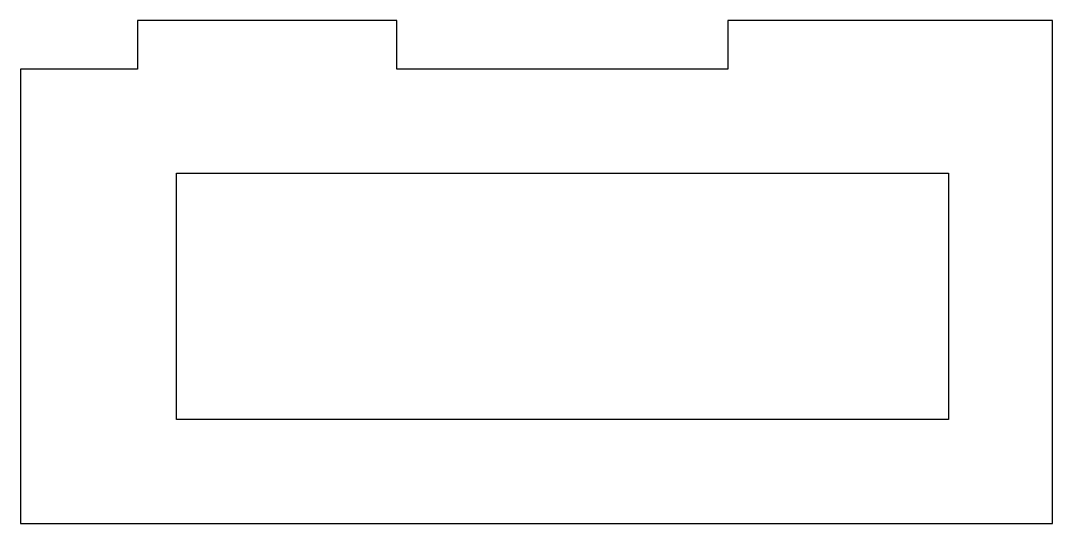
# Model space of a CAD drawing. Header units: millimetres. Extents: x 0 to 159, y -78 to 0.
import ezdxf

# ---------------------------------------------------------------- set-up
doc = ezdxf.new("R2010")
doc.units = ezdxf.units.MM
doc.layers.get('0').update_dxf_attribs({"linetype": 'CONTINUOUS'})

msp = doc.modelspace()

# ---------------------------------------------------------------- linework, layer by layer
for points in [[(18, -8), (0, -8), (0, -78), (159, -78), (159, -0.5), (109, -0.5), (109, -8), (58, -8), (58, -0.5), (18, -0.5)], [(143, -62), (24, -62), (24, -24), (143, -24)]]:
    msp.add_lwpolyline(points, close=True)

doc.saveas('drawing.dxf')
